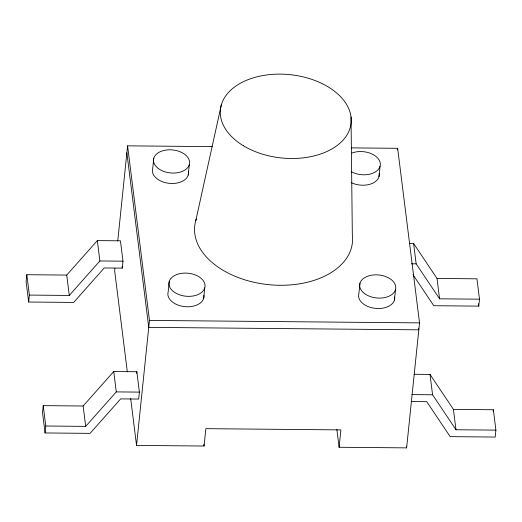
<?xml version="1.0" encoding="UTF-8"?>
<svg xmlns="http://www.w3.org/2000/svg" width="522" height="522" viewBox="0 0 522 522"><rect width="100%" height="100%" fill="white"/><g stroke="black" fill="none" stroke-linecap="round" stroke-linejoin="round"><path stroke-width="0.78" d="M26.818 274.709L26.1 281.658L28.651 302.023L73.667 302.434L104.263 267.956L122.265 268.125L122.983 261.176L120.432 240.812L97.327 240.603L66.731 275.074L69.282 295.445L29.369 295.08L26.818 274.709L66.731 275.074M28.651 302.023L29.369 295.08M43.228 405.64L42.51 412.589L45.062 432.953L90.071 433.364L120.667 398.886L138.676 399.056L139.394 392.107L136.836 371.742L113.737 371.533L83.142 406.005L85.693 426.376L45.779 426.011L43.228 405.64L83.142 406.005M45.062 432.953L45.779 426.011M114.918 268.412L114.664 270.84L127.329 371.866M117.757 240.923L127.583 145.84L212.186 146.617M153.775 158.257L152.698 168.678A18.12 11.549 5.9 0 0 169.559 183.366A18.12 11.549 5.9 0 0 188.468 172.012M136.679 373.282L136.836 371.742M351.286 147.883L397.653 148.307L419.531 322.883L406.618 447.876L339.098 447.263L340.892 429.9L205.857 428.666L204.063 446.029L136.542 445.41L149.462 320.417L127.583 145.84M169.226 281.554L168.149 291.968A18.12 11.549 5.9 0 0 185.01 306.655A18.12 11.549 5.9 0 0 203.919 295.302M188.233 175.02L189.31 164.6A18.12 11.549 5.9 0 0 165.474 150.147A18.12 11.549 5.9 0 0 159.843 169.546A18.12 11.549 5.9 0 0 189.31 164.6M203.684 298.31L204.761 287.89A18.12 11.549 5.9 0 0 180.925 273.437A18.12 11.549 5.9 0 0 175.294 292.835A18.12 11.549 5.9 0 0 204.761 287.89M359.958 283.289L358.882 293.71A18.12 11.549 5.9 0 0 375.749 308.398A18.12 11.549 5.9 0 0 394.658 297.044M378.972 176.756L380.049 166.342M397.496 149.853L397.653 148.307M394.423 300.052L395.5 289.632A18.12 11.549 5.9 0 0 371.657 275.179A18.12 11.549 5.9 0 0 366.026 294.578A18.12 11.549 5.9 0 0 395.5 289.632M413.046 274.787L433.762 305.716L478.772 306.127L479.49 299.184L476.938 278.82L437.025 278.454L413.607 243.487L409.62 243.448M493.186 411.29L493.349 409.75L453.435 409.385L430.011 374.418L414.083 374.274M493.349 409.75L495.9 430.115L495.182 437.058L450.173 436.646L426.748 401.679L411.095 401.542M195.822 220.493L221.348 104.818M69.282 295.445L99.878 260.967L97.327 240.603M85.693 426.376L116.289 391.898L113.737 371.533M99.878 260.967L122.983 261.176M411.375 263.812L416.158 263.851L439.576 298.819L479.49 299.184M149.462 320.417L419.531 322.883M116.289 391.898L139.394 392.107M411.851 394.593L432.568 394.782L455.987 429.75L495.9 430.115M478.478 303.778L478.772 306.127M437.025 278.454L439.576 298.819M453.435 409.385L455.987 429.75M413.607 243.487L416.158 263.851M430.011 374.418L432.568 394.782M418.611 328.207L418.814 329.826L148.744 327.359L126.866 152.789M406.416 446.258L406.618 447.876M336.873 429.482L339.098 447.263M203.861 444.411L204.063 446.029M122.07 266.559L122.265 268.125M130.67 398.534L136.542 445.41M351.025 116.908L352.33 235.083A79.279 50.536 5.9 0 1 268.399 284.634A79.279 50.536 5.9 0 1 196.292 218.999M379.207 173.754A18.12 11.549 5.9 0 1 370.47 184.096A18.12 11.549 5.9 0 1 351.397 182.72M352.011 153.011A18.12 11.549 5.9 0 1 376.023 156.489A18.12 11.549 5.9 0 1 375.331 171.973A18.12 11.549 5.9 0 1 351.182 171.64M243.343 145.723A65.687 41.871 5.9 0 0 350.171 127.805A65.687 41.871 5.9 0 0 263.76 75.409A65.687 41.871 5.9 0 0 243.343 145.723"/></g></svg>
